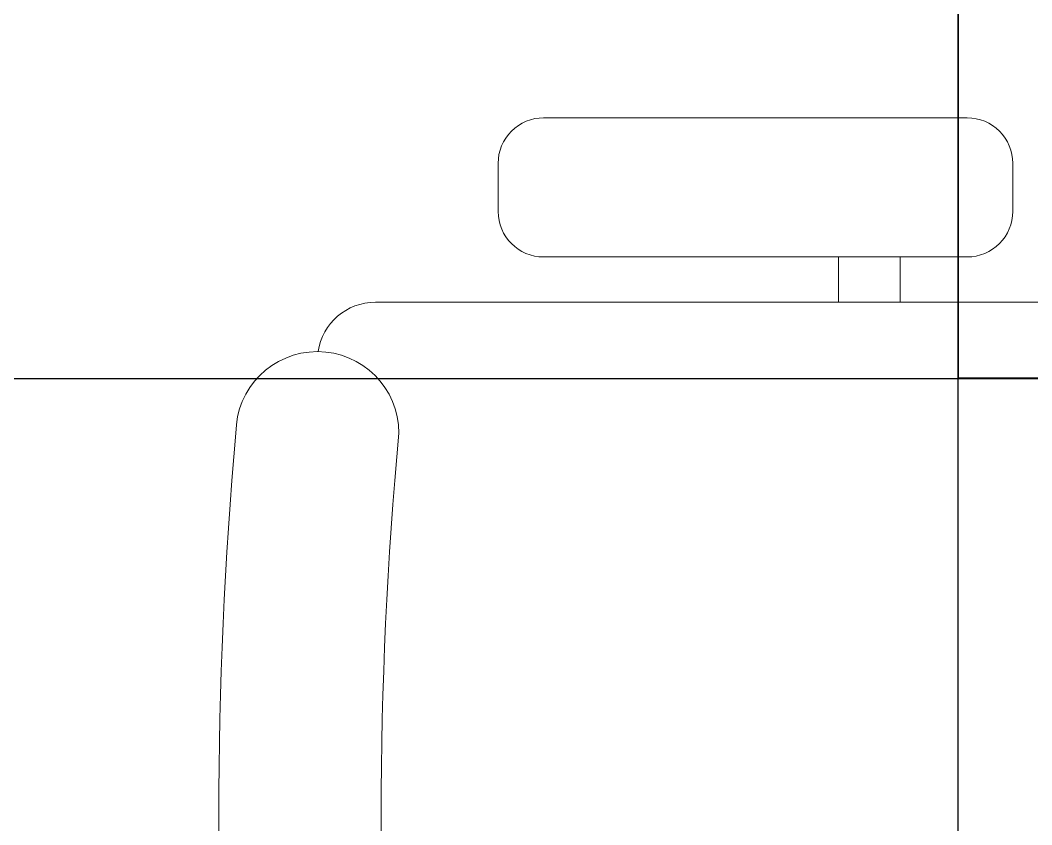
# Model space of a CAD drawing. Extents: x -12260 to 57327, y -29287 to 19916.
# Drawn here: x 37971.7 to 38407.7, y 7142.5 to 7489.4 of the extents above; entities that cross this region are included whole.
import ezdxf
from ezdxf.enums import TextEntityAlignment as Align

# ---------------------------------------------------------------- set-up
doc = ezdxf.new("R2010")
doc.units = 0
doc.header["$LTSCALE"] = 0.25
doc.linetypes.add('DASHDOT', pattern=[25.4, 12.7, -6.35, 0, -6.35])
doc.layers.add('01-First Floor$0$FALSE CEILING', color=251, linetype='Continuous')
for name, color, linetype, lineweight in [('01-First Floor$0$LOADING', 253, 'Continuous', 5), ('E-LITE-CIRC-NUMB', 6, 'Continuous', 25), ('E-LITE-CLNG', 150, 'Continuous', 35), ('E-LITE-CLNG-CNDT', 6, 'DASHDOT', 35), ('E-LITE-CTRL', 6, 'Continuous', 25), ('E-LITE-IDEN', 6, 'Continuous', 25)]:
    doc.layers.add(name, color=color, linetype=linetype, lineweight=lineweight)
doc.styles.add('DC_SIMPLEX', font='SIMPLEX.shx', dxfattribs={"width": 0.7})

# ---------------------------------------------------------------- blocks, each defined once
blk = doc.blocks.new('01-First Floor$0$GF21018-P')
at = {"color": 0}
for p, q in [((-0.2206958158158443, 0.4756307261486727), (-0.2206958158158443, 0.0674977280054634)), ((-0.2805980196294406, 0.3422072443699342), (-0.2598282612620899, 0.3422072443699342)), ((-0.3002131404457629, 0.322592123553612), (-0.3002131404457629, 0.1400010304266672)), ((-0.2402131404457641, 0.322592123553612), (-0.2402131404457641, 0.1400010304266708)), ((-0.2402131404457641, 0.2937232591883401), (-0.2206958158158443, 0.2937232591883365)), ((-0.2402131404457641, 0.2670847420663591), (-0.2206958158158443, 0.2670847420663591)), ((-0.2805980196294406, 0.1203859096103415), (-0.2598282612620899, 0.120385909610345))]:
    blk.add_line(p, q, dxfattribs=at)
for centre, radius, start, end in [((-0.2805980196294406, 0.322592123553612), 0.0196151208163253, 90, 180.0000000000001), ((-0.2598282612620899, 0.322592123553612), 0.0196151208163253, 359.9999999999999, 90), ((-0.2805980196294406, 0.1400010304266672), 0.0196151208163253, 180.0000000000001, 270.0000000000004), ((-0.2598282612620899, 0.1400010304266708), 0.0196151208163253, 270.0000000000006, 359.9999999999999), ((-0.1642902328567111, 0.0424977280054613), 0.0351139560901341, 90.00000000000004, 270), ((-4.0174444003e-06, 1.846735474002139), 1.776735474005004, 264.6945553321505, 275.3052680112835), ((-0.1956958158158457, 0.0674977280054634), 0.025, 179.9999999999999, 261.4720758531367), ((-3.2405935642e-06, 1.831363171438854), 1.831363171441721, 264.8532206013883, 275.1469821681523)]:
    blk.add_arc(centre, radius, start, end, dxfattribs=at)
blk = doc.blocks.new('01-First Floor')
at = {"layer": '01-First Floor$0$FALSE CEILING', "linetype": 'Continuous'}
for p, q in [((38376.00000000148, 5534.99999999914), (38376.00000000148, 8609.999999999023)), ((35376.00000000148, 7334.99999999914), (39376.00000000172, 7334.99999999914))]:
    blk.add_line(p, q, dxfattribs=at)
at = {"layer": '01-First Floor$0$LOADING', "extrusion": (-7.77426384867623e-06, 2.240207019314477e-05, 0.9999999997188542), "xscale": 1000, "yscale": 1000, "zscale": 1000, "rotation": 269.9985892449479}
blk.add_blockref('01-First Floor$0$GF21018-P', (38057.26937959861, 7147.121492623301, -0.2583348239777964), dxfattribs=at)
blk = doc.blocks.new('*U16')
blk.add_lwpolyline([(-299.9999999999544, 299.9999999999543), (-299.9999999999544, -299.9999999999548), (299.9999999999546, -299.9999999999543), (299.9999999999546, 299.9999999999548)], close=True)
at = {"layer": 'E-LITE-CIRC-NUMB', "style": 'DC_SIMPLEX', "width": 0.7, "flags": 8}
blk.add_attdef('CIRCUIT', text='', height=200, rotation=2.200405617713841e-06, dxfattribs=at).set_placement((-473.8980727184752, 299.9999999999545), align=Align.RIGHT)
at = {"layer": 'E-LITE-CTRL', "style": 'DC_SIMPLEX', "width": 0.7, "flags": 8}
blk.add_attdef('CONTROL', (1118.898065037702, -934.9999999998631), '', height=200, rotation=359.9999977995944, dxfattribs=at)
at = {"layer": 'E-LITE-IDEN', "style": 'DC_SIMPLEX', "width": 0.7, "flags": 8}
blk.add_attdef('TYPE', (460.406393435682, 457.6469602646916), '', height=200, rotation=359.9999977995944, dxfattribs=at)

msp = doc.modelspace()

# ---------------------------------------------------------------- block references
at = {"layer": 'E-LITE-CLNG', "xscale": -1}
msp.add_blockref('*U16', (38675.98726528655, 7635.052236053873), dxfattribs=at)
at = {"layer": 'E-LITE-CLNG-CNDT'}
msp.add_blockref('01-First Floor', (0, 0), dxfattribs=at)

doc.saveas('drawing.dxf')
